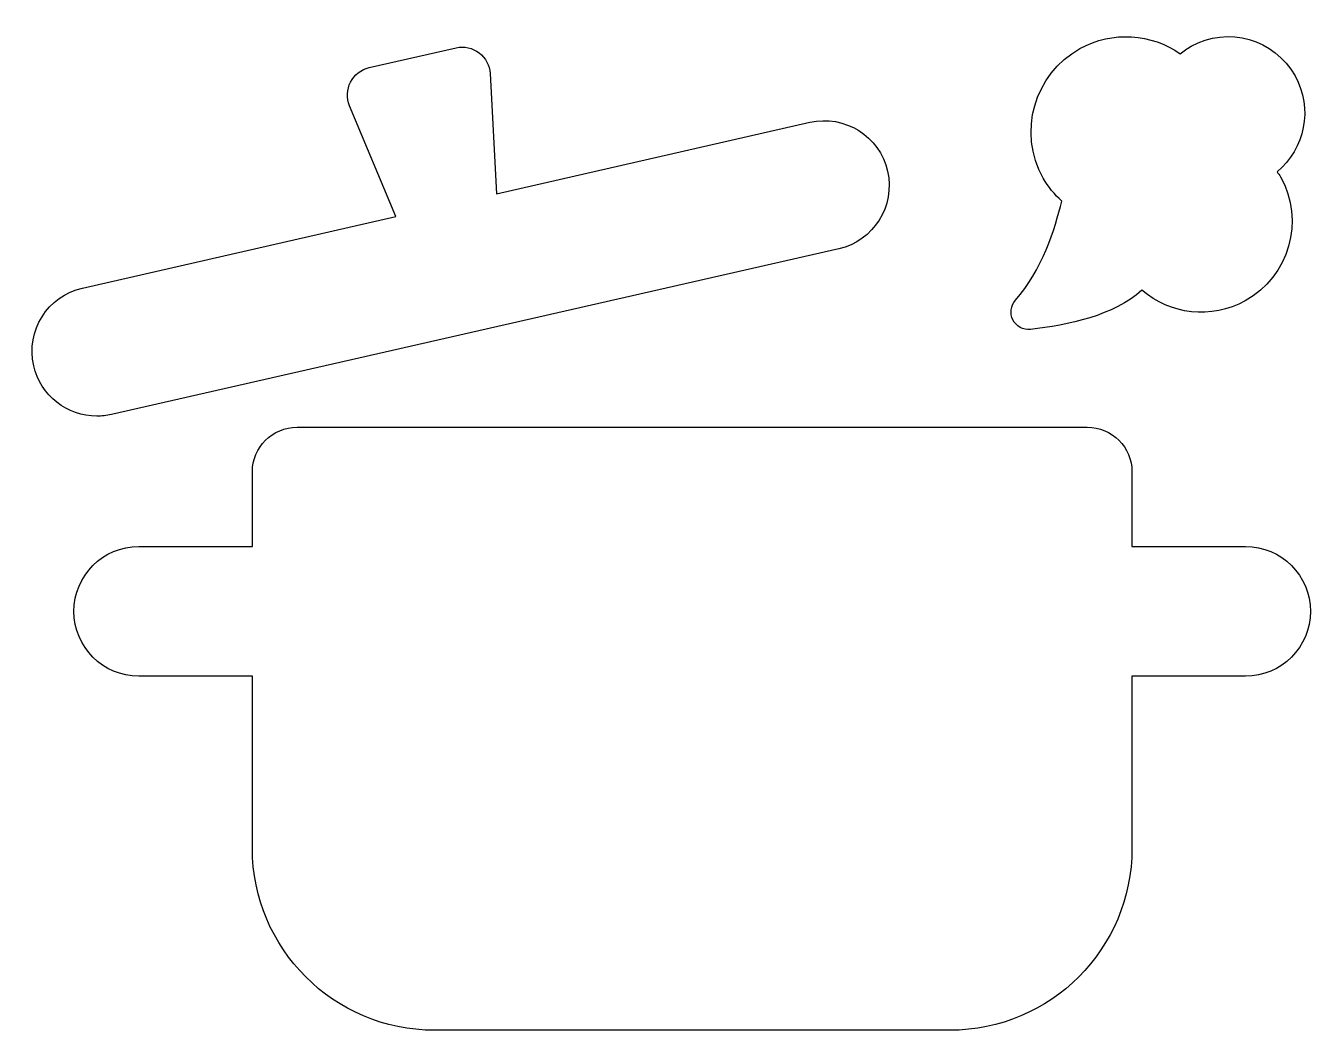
# Model space of a CAD drawing. Header units: centimetres. Extents: x -6.6 to 6.5, y -5.1 to 5.1.
import ezdxf

# ---------------------------------------------------------------- set-up
doc = ezdxf.new("R2010")
doc.units = ezdxf.units.CM
doc.header["$MEASUREMENT"] = 0
doc.layers.add('Layer 1', color=7, linetype='Continuous')

msp = doc.modelspace()

# ---------------------------------------------------------------- linework, layer by layer
at = {"layer": 'Layer 1'}
for points, knots in [([(3.62434, 2.04655), (4.00841, 2.08621), (4.47566, 2.19048), (4.76252, 2.44549), (4.76252, 2.44549), (5.05004, 2.20086), (5.46793, 2.14437), (5.81728, 2.33857), (5.81728, 2.33857), (6.26578, 2.58879), (6.4268, 3.15542), (6.1768, 3.60413), (6.1768, 3.60413), (6.16667, 3.62225), (6.15288, 3.63689), (6.14166, 3.65435), (6.14166, 3.65435), (6.42484, 3.88927), (6.51041, 4.29964), (6.32483, 4.63283), (6.32483, 4.63283), (6.11491, 5.00915), (5.63993, 5.14427), (5.26343, 4.93435), (5.26343, 4.93435), (5.22395, 4.91215), (5.18839, 4.88585), (5.15413, 4.85826), (5.15413, 4.85826), (4.85949, 5.06215), (4.46423, 5.0975), (4.12998, 4.91128), (4.12998, 4.91128), (3.66146, 4.65006), (3.49331, 4.05845), (3.75454, 3.5899), (3.75454, 3.5899), (3.80518, 3.49872), (3.87157, 3.42266), (3.94377, 3.35519), (3.94377, 3.35519), (3.87826, 3.07394), (3.74073, 2.64613), (3.47202, 2.3444), (3.47202, 2.3444), (3.42286, 2.289), (3.41252, 2.20901), (3.44614, 2.14308), (3.44614, 2.14308), (3.47969, 2.0778), (3.55042, 2.03946), (3.62434, 2.04655)], [0, 0, 0, 0, 0.07142857, 0.07142857, 0.07142857, 0.07142857, 0.14285714, 0.14285714, 0.14285714, 0.14285714, 0.21428571, 0.21428571, 0.21428571, 0.21428571, 0.28571429, 0.28571429, 0.28571429, 0.28571429, 0.35714286, 0.35714286, 0.35714286, 0.35714286, 0.42857143, 0.42857143, 0.42857143, 0.42857143, 0.5, 0.5, 0.5, 0.5, 0.57142857, 0.57142857, 0.57142857, 0.57142857, 0.64285714, 0.64285714, 0.64285714, 0.64285714, 0.71428571, 0.71428571, 0.71428571, 0.71428571, 0.78571429, 0.78571429, 0.78571429, 0.78571429, 0.85714286, 0.85714286, 0.85714286, 0.85714286, 1, 1, 1, 1]), ([(-5.75249, 1.17755), (-5.75249, 1.17755), (1.66823, 2.86813), (1.66823, 2.86813), (1.66823, 2.86813), (2.02491, 2.9496), (2.24799, 3.30435), (2.16673, 3.66082), (2.16673, 3.66082), (2.08569, 4.01772), (1.72943, 4.24058), (1.37425, 4.15953), (1.37425, 4.15953), (1.37425, 4.15953), (-1.82393, 3.43092), (-1.82393, 3.43092), (-1.82393, 3.43092), (-1.82393, 3.43092), (-1.88769, 4.65568), (-1.88769, 4.65568), (-1.88769, 4.65568), (-1.89203, 4.73974), (-1.93338, 4.81753), (-2.00064, 4.86841), (-2.00064, 4.86841), (-2.06766, 4.91908), (-2.15386, 4.9376), (-2.23599, 4.91908), (-2.23599, 4.91908), (-2.23599, 4.91908), (-3.122, 4.71691), (-3.122, 4.71691), (-3.122, 4.71691), (-3.2041, 4.69836), (-3.27374, 4.64426), (-3.31231, 4.56948), (-3.31231, 4.56948), (-3.35089, 4.49468), (-3.35433, 4.40655), (-3.32176, 4.32895), (-3.32176, 4.32895), (-3.32176, 4.32895), (-2.84866, 3.19749), (-2.84866, 3.19749), (-2.84866, 3.19749), (-2.84866, 3.19749), (-6.04644, 2.46896), (-6.04644, 2.46896), (-6.04644, 2.46896), (-6.40312, 2.38749), (-6.6262, 2.03274), (-6.54494, 1.67627), (-6.54494, 1.67627), (-6.47512, 1.36893), (-6.20225, 1.16118), (-5.9001, 1.16118), (-5.9001, 1.16118), (-5.85139, 1.16118), (-5.80184, 1.16634), (-5.75249, 1.17755)], [0, 0, 0, 0, 0.0625, 0.0625, 0.0625, 0.0625, 0.125, 0.125, 0.125, 0.125, 0.1875, 0.1875, 0.1875, 0.1875, 0.25, 0.25, 0.25, 0.25, 0.3125, 0.3125, 0.3125, 0.3125, 0.375, 0.375, 0.375, 0.375, 0.4375, 0.4375, 0.4375, 0.4375, 0.5, 0.5, 0.5, 0.5, 0.5625, 0.5625, 0.5625, 0.5625, 0.625, 0.625, 0.625, 0.625, 0.6875, 0.6875, 0.6875, 0.6875, 0.75, 0.75, 0.75, 0.75, 0.8125, 0.8125, 0.8125, 0.8125, 0.875, 0.875, 0.875, 0.875, 1, 1, 1, 1]), ([(5.81967, -0.16732), (5.81967, -0.16732), (4.66101, -0.16732), (4.66101, -0.16732), (4.66101, -0.16732), (4.66101, -0.16732), (4.66101, 0.59328), (4.66101, 0.59328), (4.66101, 0.59328), (4.66101, 0.84522), (4.45691, 1.04932), (4.20497, 1.04932), (4.20497, 1.04932), (4.20497, 1.04932), (-3.85781, 1.04931), (-3.85781, 1.04931), (-3.85781, 1.04931), (-4.10975, 1.04931), (-4.31385, 0.84521), (-4.31385, 0.59327), (-4.31385, 0.59327), (-4.31385, 0.59327), (-4.31385, -0.16733), (-4.31385, -0.16733), (-4.31385, -0.16733), (-4.31385, -0.16733), (-5.47251, -0.16732), (-5.47251, -0.16732), (-5.47251, -0.16732), (-5.83827, -0.16732), (-6.1346, -0.46387), (-6.1346, -0.82939), (-6.1346, -0.82939), (-6.1346, -1.19491), (-5.83824, -1.49148), (-5.47251, -1.49148), (-5.47251, -1.49148), (-5.47251, -1.49148), (-4.31385, -1.49148), (-4.31385, -1.49148), (-4.31385, -1.49148), (-4.31385, -1.49148), (-4.31385, -3.24543), (-4.31385, -3.24543), (-4.31385, -3.24543), (-4.31385, -4.2713), (-3.48234, -5.10281), (-2.45645, -5.10281), (-2.45645, -5.10281), (-2.45645, -5.10281), (2.80363, -5.10281), (2.80363, -5.10281), (2.80363, -5.10281), (3.82953, -5.10281), (4.66103, -4.2713), (4.66103, -3.24543), (4.66103, -3.24543), (4.66103, -3.24543), (4.66103, -1.49148), (4.66103, -1.49148), (4.66103, -1.49148), (4.66103, -1.49148), (5.8197, -1.49148), (5.8197, -1.49148), (5.8197, -1.49148), (6.18543, -1.49148), (6.48179, -1.19493), (6.48179, -0.82939), (6.48179, -0.82939), (6.48176, -0.46389), (6.1854, -0.16732), (5.81967, -0.16732)], [0, 0, 0, 0, 0.05263158, 0.05263158, 0.05263158, 0.05263158, 0.10526316, 0.10526316, 0.10526316, 0.10526316, 0.15789474, 0.15789474, 0.15789474, 0.15789474, 0.21052632, 0.21052632, 0.21052632, 0.21052632, 0.26315789, 0.26315789, 0.26315789, 0.26315789, 0.31578947, 0.31578947, 0.31578947, 0.31578947, 0.36842105, 0.36842105, 0.36842105, 0.36842105, 0.42105263, 0.42105263, 0.42105263, 0.42105263, 0.47368421, 0.47368421, 0.47368421, 0.47368421, 0.52631579, 0.52631579, 0.52631579, 0.52631579, 0.57894737, 0.57894737, 0.57894737, 0.57894737, 0.63157895, 0.63157895, 0.63157895, 0.63157895, 0.68421053, 0.68421053, 0.68421053, 0.68421053, 0.73684211, 0.73684211, 0.73684211, 0.73684211, 0.78947368, 0.78947368, 0.78947368, 0.78947368, 0.84210526, 0.84210526, 0.84210526, 0.84210526, 0.89473684, 0.89473684, 0.89473684, 0.89473684, 1, 1, 1, 1])]:
    msp.add_open_spline(points, degree=3, knots=knots, dxfattribs=at)

doc.saveas('drawing.dxf')
